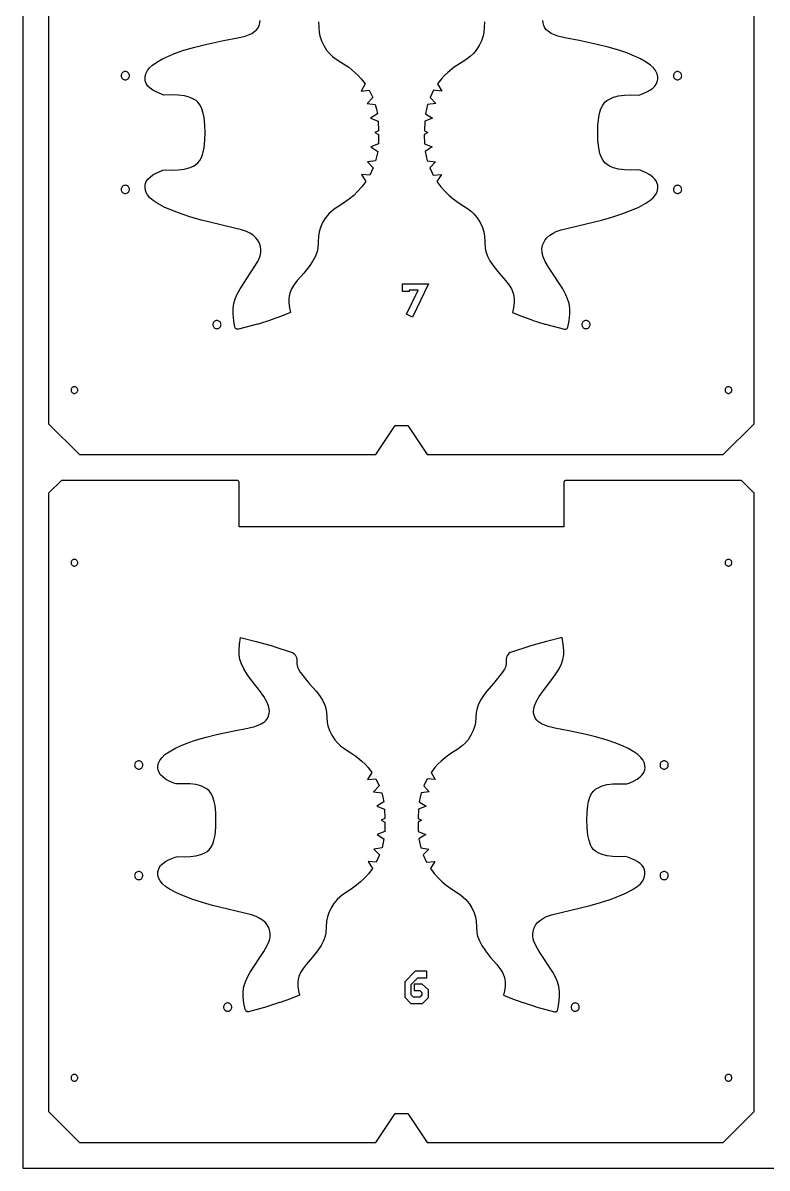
# Model space of a CAD drawing. Header units: millimetres. Extents: x 0 to 600, y 50 to 2725.
# Drawn here: x 0 to 289, y 950 to 1394.7 of the extents above; entities that cross this region are included whole.
import ezdxf

# ---------------------------------------------------------------- set-up
doc = ezdxf.new("R2010")
doc.units = ezdxf.units.MM
doc.layers.add('0.0mm', color=7, linetype='Continuous')

msp = doc.modelspace()

# ---------------------------------------------------------------- linework, layer by layer
at = {"layer": '0.0mm'}
for points in [[(0, 950), (600, 950), (600, 1800), (0, 1800), (0, 950)], [(10, 1241.81), (10, 1239.03), (22, 1227.03), (137, 1227.03), (144.5, 1238.28), (149.5, 1238.28), (157, 1227.03), (272, 1227.03), (284, 1239.03), (284, 1365.08), (284, 1479.05)], [(10, 1479.05), (10, 1255.39), (10, 1246.68), (10, 1241.81)], [(134.99, 1357.62), (137.96, 1356.49), (138.07, 1352.77), (136.71, 1352.08), (138.11, 1351.39), (138.04, 1347.66), (135.06, 1346.5), (137.77, 1344.79), (136.99, 1341.11), (133.83, 1340.69), (136.03, 1338.39), (134.68, 1335.54), (131.5, 1335.77), (133.2, 1333.07), (131.67, 1331.01), (129.99, 1329.14), (128.47, 1327.69), (126.87, 1326.36), (124.52, 1324.66), (120.92, 1322.32), (119.84, 1321.49), (118.84, 1320.54), (117.55, 1318.98), (116.41, 1317.14), (115.55, 1315.23), (115.04, 1313.57), (114.74, 1311.87), (114.53, 1307.22), (114.24, 1305.9), (113.6, 1304.12), (112.61, 1302.22), (111.16, 1300.06), (109.05, 1297.5), (106.57, 1294.7), (105.2, 1292.89), (104.31, 1291.37), (103.64, 1289.72), (103.36, 1288.62), (103.21, 1287.5), (103.22, 1285.98), (103.48, 1284.03), (103.86, 1282.21), (100.39, 1280.83), (96.35, 1279.36), (96.17, 1279.3), (91.31, 1277.74), (91.08, 1277.67), (83.67, 1275.68), (83.11, 1275.69), (82.61, 1276), (82.35, 1276.5), (81.87, 1279.04), (81.6, 1281.57), (81.62, 1283.8), (81.91, 1285.71), (82.45, 1287.53), (83.12, 1289.1), (84.37, 1291.37), (89.87, 1299.78), (91.19, 1302.07), (91.98, 1303.84), (92.25, 1304.73), (92.41, 1305.64), (92.42, 1306.9), (92.16, 1308.31), (91.74, 1309.43), (91.14, 1310.46), (90.5, 1311.25), (89.36, 1312.25), (88.08, 1313.06), (86.86, 1313.63), (84.94, 1314.29), (69.37, 1318.12), (65.26, 1319.26), (61.43, 1320.49), (57.66, 1321.92), (54.85, 1323.16), (52.12, 1324.64), (50.54, 1325.68), (49.28, 1326.78), (48.36, 1327.92), (47.75, 1329.13), (47.45, 1330.45), (47.47, 1331.62), (47.63, 1332.35), (47.91, 1333.05), (48.55, 1334), (49.37, 1334.81), (50.52, 1335.63), (51.76, 1336.31), (54.34, 1337.43), (55.44, 1337.57), (57.91, 1337.49), (60.36, 1337.58), (62.65, 1337.87), (64.63, 1338.38), (66.22, 1339.05), (67.16, 1339.62), (67.98, 1340.32), (68.71, 1341.22), (69.32, 1342.34), (69.9, 1343.98), (70.36, 1346.2), (70.67, 1349.16), (70.75, 1352.07), (70.67, 1354.99), (70.36, 1357.96), (70.05, 1359.59), (69.51, 1361.36), (68.84, 1362.73), (67.98, 1363.85), (67.26, 1364.47), (66, 1365.22), (64.63, 1365.78), (62.71, 1366.28), (60.36, 1366.59), (57.91, 1366.67), (54.78, 1366.63), (53.82, 1366.93), (51.76, 1367.86), (50.52, 1368.53), (49.37, 1369.35), (48.55, 1370.16), (47.91, 1371.12), (47.53, 1372.21), (47.43, 1372.96), (47.45, 1373.71), (47.7, 1374.88), (48.36, 1376.24), (49.1, 1377.19), (50.27, 1378.26), (51.95, 1379.42), (54.19, 1380.68), (56.5, 1381.78), (59.48, 1382.98), (62.53, 1384.02), (66.73, 1385.23), (70.97, 1386.29), (77.95, 1387.8), (83.5, 1388.89), (86.25, 1389.54), (87.58, 1390), (88.86, 1390.59), (90.08, 1391.39), (90.76, 1392.01), (91.32, 1392.73), (91.74, 1393.6), (92.02, 1394.66), (92.09, 1395.58)], [(114.77, 1395.02), (115.02, 1390.99), (115.28, 1389.66), (115.91, 1387.71), (116.8, 1385.86), (117.92, 1384.13), (119.01, 1382.82), (120.25, 1381.66), (122.44, 1380.1), (124.51, 1378.82), (126.51, 1377.42), (128.94, 1375.46), (130.22, 1374.25), (131.41, 1372.96), (132.97, 1370.94), (131.31, 1368.22), (134.49, 1368.49), (135.87, 1365.7), (133.7, 1363.37), (136.86, 1362.99), (137.33, 1361.18), (137.67, 1359.34), (134.99, 1357.62)], [(159.01, 1357.62), (156.04, 1356.49), (155.93, 1352.77), (157.29, 1352.08), (155.89, 1351.39), (155.96, 1347.66), (158.94, 1346.5), (156.23, 1344.79), (157.01, 1341.11), (160.17, 1340.69), (157.97, 1338.39), (159.32, 1335.54), (162.5, 1335.77), (160.8, 1333.07), (162.33, 1331.01), (164.01, 1329.14), (165.53, 1327.69), (167.13, 1326.36), (169.48, 1324.66), (173.08, 1322.32), (174.16, 1321.49), (175.16, 1320.54), (176.45, 1318.98), (177.59, 1317.14), (178.45, 1315.23), (178.96, 1313.57), (179.26, 1311.87), (179.47, 1307.22), (179.76, 1305.9), (180.4, 1304.12), (181.39, 1302.22), (182.84, 1300.06), (184.95, 1297.5), (187.43, 1294.7), (188.8, 1292.89), (189.69, 1291.37), (190.36, 1289.72), (190.64, 1288.62), (190.79, 1287.5), (190.78, 1285.98), (190.52, 1284.03), (190.14, 1282.21), (193.61, 1280.83), (197.65, 1279.36), (197.83, 1279.3), (202.69, 1277.74), (202.92, 1277.67), (210.33, 1275.68), (210.89, 1275.69), (211.39, 1276), (211.65, 1276.5), (212.13, 1279.04), (212.4, 1281.57), (212.38, 1283.8), (212.09, 1285.71), (211.55, 1287.53), (210.88, 1289.1), (209.63, 1291.37), (204.13, 1299.78), (202.81, 1302.07), (202.02, 1303.84), (201.75, 1304.73), (201.59, 1305.64), (201.58, 1306.9), (201.84, 1308.31), (202.26, 1309.43), (202.86, 1310.46), (203.5, 1311.25), (204.64, 1312.25), (205.92, 1313.06), (207.14, 1313.63), (209.06, 1314.29), (224.63, 1318.12), (228.74, 1319.26), (232.57, 1320.49), (236.34, 1321.92), (239.15, 1323.16), (241.88, 1324.64), (243.46, 1325.68), (244.72, 1326.78), (245.64, 1327.92), (246.25, 1329.13), (246.55, 1330.45), (246.53, 1331.62), (246.37, 1332.35), (246.09, 1333.05), (245.45, 1334), (244.63, 1334.81), (243.48, 1335.63), (242.24, 1336.31), (239.66, 1337.43), (238.56, 1337.57), (236.09, 1337.49), (233.64, 1337.58), (231.35, 1337.87), (229.37, 1338.38), (227.78, 1339.05), (226.84, 1339.62), (226.02, 1340.32), (225.29, 1341.22), (224.68, 1342.34), (224.1, 1343.98), (223.64, 1346.2), (223.33, 1349.16), (223.25, 1352.07), (223.33, 1354.99), (223.64, 1357.96), (223.95, 1359.59), (224.49, 1361.36), (225.16, 1362.73), (226.02, 1363.85), (226.74, 1364.47), (228, 1365.22), (229.37, 1365.78), (231.29, 1366.28), (233.64, 1366.59), (236.09, 1366.67), (239.22, 1366.63), (240.18, 1366.93), (242.24, 1367.86), (243.48, 1368.53), (244.63, 1369.35), (245.45, 1370.16), (246.09, 1371.12), (246.47, 1372.21), (246.57, 1372.96), (246.55, 1373.71), (246.3, 1374.88), (245.64, 1376.24), (244.9, 1377.19), (243.73, 1378.26), (242.05, 1379.42), (239.81, 1380.68), (237.5, 1381.78), (234.52, 1382.98), (231.47, 1384.02), (227.27, 1385.23), (223.03, 1386.29), (216.05, 1387.8), (210.5, 1388.89), (207.75, 1389.54), (206.42, 1390), (205.14, 1390.59), (203.92, 1391.39), (203.24, 1392.01), (202.68, 1392.73), (202.26, 1393.6), (201.98, 1394.66), (201.91, 1395.58)], [(179.23, 1395.02), (178.98, 1390.99), (178.72, 1389.66), (178.09, 1387.71), (177.2, 1385.86), (176.08, 1384.13), (174.99, 1382.82), (173.75, 1381.66), (171.56, 1380.1), (169.49, 1378.82), (167.49, 1377.42), (165.06, 1375.46), (163.78, 1374.25), (162.59, 1372.96), (161.03, 1370.94), (162.69, 1368.22), (159.51, 1368.49), (158.13, 1365.7), (160.3, 1363.37), (157.14, 1362.99), (156.67, 1361.18), (156.33, 1359.34), (159.01, 1357.62)], [(41.37, 1374.15), (41.35, 1374.43), (41.27, 1374.7), (41.16, 1374.95), (41, 1375.18), (40.8, 1375.38), (40.57, 1375.54), (40.32, 1375.66), (40.05, 1375.73), (39.77, 1375.75), (39.49, 1375.73), (39.22, 1375.66), (38.97, 1375.54), (38.74, 1375.38), (38.55, 1375.18), (38.39, 1374.95), (38.27, 1374.7), (38.2, 1374.43), (38.17, 1374.15), (38.2, 1373.88), (38.27, 1373.61), (38.39, 1373.35), (38.55, 1373.13), (38.74, 1372.93), (38.97, 1372.77), (39.22, 1372.65), (39.49, 1372.58), (39.77, 1372.55), (40.05, 1372.58), (40.32, 1372.65), (40.57, 1372.77), (40.8, 1372.93), (41, 1373.13), (41.16, 1373.35), (41.27, 1373.61), (41.35, 1373.88), (41.37, 1374.15)], [(255.83, 1374.15), (255.8, 1374.43), (255.73, 1374.7), (255.61, 1374.95), (255.45, 1375.18), (255.26, 1375.38), (255.03, 1375.54), (254.78, 1375.66), (254.51, 1375.73), (254.23, 1375.75), (253.95, 1375.73), (253.68, 1375.66), (253.43, 1375.54), (253.2, 1375.38), (253, 1375.18), (252.84, 1374.95), (252.73, 1374.7), (252.65, 1374.43), (252.63, 1374.15), (252.65, 1373.88), (252.73, 1373.61), (252.84, 1373.35), (253, 1373.13), (253.2, 1372.93), (253.43, 1372.77), (253.68, 1372.65), (253.95, 1372.58), (254.23, 1372.55), (254.51, 1372.58), (254.78, 1372.65), (255.03, 1372.77), (255.26, 1372.93), (255.45, 1373.13), (255.61, 1373.35), (255.73, 1373.61), (255.8, 1373.88), (255.83, 1374.15)], [(41.37, 1330.01), (41.35, 1330.29), (41.27, 1330.55), (41.16, 1330.81), (41, 1331.04), (40.8, 1331.23), (40.57, 1331.39), (40.32, 1331.51), (40.05, 1331.58), (39.77, 1331.61), (39.49, 1331.58), (39.22, 1331.51), (38.97, 1331.39), (38.74, 1331.23), (38.55, 1331.04), (38.39, 1330.81), (38.27, 1330.55), (38.2, 1330.29), (38.17, 1330.01), (38.2, 1329.73), (38.27, 1329.46), (38.39, 1329.21), (38.55, 1328.98), (38.74, 1328.78), (38.97, 1328.62), (39.22, 1328.5), (39.49, 1328.43), (39.77, 1328.41), (40.05, 1328.43), (40.32, 1328.5), (40.57, 1328.62), (40.8, 1328.78), (41, 1328.98), (41.16, 1329.21), (41.27, 1329.46), (41.35, 1329.73), (41.37, 1330.01)], [(255.83, 1330.01), (255.8, 1330.29), (255.73, 1330.55), (255.61, 1330.81), (255.45, 1331.04), (255.26, 1331.23), (255.03, 1331.39), (254.78, 1331.51), (254.51, 1331.58), (254.23, 1331.61), (253.95, 1331.58), (253.68, 1331.51), (253.43, 1331.39), (253.2, 1331.23), (253, 1331.04), (252.84, 1330.81), (252.73, 1330.55), (252.65, 1330.29), (252.63, 1330.01), (252.65, 1329.73), (252.73, 1329.46), (252.84, 1329.21), (253, 1328.98), (253.2, 1328.78), (253.43, 1328.62), (253.68, 1328.5), (253.95, 1328.43), (254.23, 1328.41), (254.51, 1328.43), (254.78, 1328.5), (255.03, 1328.62), (255.26, 1328.78), (255.45, 1328.98), (255.61, 1329.21), (255.73, 1329.46), (255.8, 1329.73), (255.83, 1330.01)], [(157.5, 1293.37), (151.24, 1280.46), (148.97, 1281.56), (153.47, 1290.85), (149.95, 1290.85), (149.95, 1290.37), (147.42, 1290.37), (147.42, 1293.37), (157.5, 1293.37)], [(76.95, 1277.52), (76.92, 1277.8), (76.85, 1278.07), (76.73, 1278.32), (76.57, 1278.55), (76.38, 1278.75), (76.15, 1278.91), (75.89, 1279.03), (75.63, 1279.1), (75.35, 1279.12), (75.07, 1279.1), (74.8, 1279.03), (74.55, 1278.91), (74.32, 1278.75), (74.12, 1278.55), (73.96, 1278.32), (73.84, 1278.07), (73.77, 1277.8), (73.75, 1277.52), (73.77, 1277.25), (73.84, 1276.98), (73.96, 1276.72), (74.12, 1276.5), (74.32, 1276.3), (74.55, 1276.14), (74.8, 1276.02), (75.07, 1275.95), (75.35, 1275.92), (75.63, 1275.95), (75.89, 1276.02), (76.15, 1276.14), (76.38, 1276.3), (76.57, 1276.5), (76.73, 1276.72), (76.85, 1276.98), (76.92, 1277.25), (76.95, 1277.52)], [(220.25, 1277.52), (220.23, 1277.8), (220.16, 1278.07), (220.04, 1278.32), (219.88, 1278.55), (219.68, 1278.75), (219.45, 1278.91), (219.2, 1279.03), (218.93, 1279.1), (218.65, 1279.12), (218.37, 1279.1), (218.11, 1279.03), (217.85, 1278.91), (217.62, 1278.75), (217.43, 1278.55), (217.27, 1278.32), (217.15, 1278.07), (217.08, 1277.8), (217.05, 1277.52), (217.08, 1277.25), (217.15, 1276.98), (217.27, 1276.72), (217.43, 1276.5), (217.62, 1276.3), (217.85, 1276.14), (218.11, 1276.02), (218.37, 1275.95), (218.65, 1275.92), (218.93, 1275.95), (219.2, 1276.02), (219.45, 1276.14), (219.68, 1276.3), (219.88, 1276.5), (220.04, 1276.72), (220.16, 1276.98), (220.23, 1277.25), (220.25, 1277.52)], [(21.3, 1252.08), (21.28, 1252.31), (21.22, 1252.53), (21.13, 1252.73), (21, 1252.92), (20.84, 1253.08), (20.65, 1253.21), (20.44, 1253.3), (20.23, 1253.36), (20, 1253.38), (19.77, 1253.36), (19.56, 1253.3), (19.35, 1253.21), (19.16, 1253.08), (19, 1252.92), (18.87, 1252.73), (18.78, 1252.53), (18.72, 1252.31), (18.7, 1252.08), (18.72, 1251.86), (18.78, 1251.64), (18.87, 1251.43), (19, 1251.25), (19.16, 1251.09), (19.35, 1250.96), (19.56, 1250.86), (19.77, 1250.8), (20, 1250.78), (20.23, 1250.8), (20.44, 1250.86), (20.65, 1250.96), (20.84, 1251.09), (21, 1251.25), (21.13, 1251.43), (21.22, 1251.64), (21.28, 1251.86), (21.3, 1252.08)], [(275.3, 1252.08), (275.28, 1252.31), (275.22, 1252.53), (275.13, 1252.73), (275, 1252.92), (274.84, 1253.08), (274.65, 1253.21), (274.44, 1253.3), (274.23, 1253.36), (274, 1253.38), (273.77, 1253.36), (273.56, 1253.3), (273.35, 1253.21), (273.16, 1253.08), (273, 1252.92), (272.87, 1252.73), (272.78, 1252.53), (272.72, 1252.31), (272.7, 1252.08), (272.72, 1251.86), (272.78, 1251.64), (272.87, 1251.43), (273, 1251.25), (273.16, 1251.09), (273.35, 1250.96), (273.56, 1250.86), (273.77, 1250.8), (274, 1250.78), (274.23, 1250.8), (274.44, 1250.86), (274.65, 1250.96), (274.84, 1251.09), (275, 1251.25), (275.13, 1251.43), (275.22, 1251.64), (275.28, 1251.86), (275.3, 1252.08)], [(10, 974.78), (10, 972), (22, 960), (137, 960), (144.5, 971.26), (149.5, 971.26), (157, 960), (272, 960), (284, 972), (284, 1098.06), (284, 1212.03), (279, 1217.03), (211, 1217.03), (210.97, 1217.03), (210.95, 1217.03), (210.92, 1217.02), (210.9, 1217.02), (210.87, 1217.02), (210.85, 1217.02), (210.83, 1217.01), (210.8, 1217.01), (210.78, 1217), (210.75, 1217), (210.73, 1216.99), (210.71, 1216.98), (210.68, 1216.98), (210.66, 1216.97), (210.64, 1216.96), (210.61, 1216.95), (210.59, 1216.94), (210.57, 1216.93), (210.55, 1216.92), (210.53, 1216.91), (210.51, 1216.9), (210.48, 1216.88), (210.46, 1216.87), (210.44, 1216.86), (210.42, 1216.84), (210.4, 1216.83), (210.38, 1216.82), (210.36, 1216.8), (210.34, 1216.78), (210.33, 1216.77), (210.31, 1216.75), (210.29, 1216.73), (210.27, 1216.72), (210.26, 1216.7), (210.24, 1216.68), (210.22, 1216.66), (210.21, 1216.64), (210.19, 1216.62), (210.18, 1216.6), (210.17, 1216.58), (210.15, 1216.56), (210.14, 1216.54), (210.13, 1216.52), (210.12, 1216.5), (210.1, 1216.48), (210.09, 1216.45), (210.08, 1216.43), (210.07, 1216.41), (210.06, 1216.39), (210.06, 1216.36), (210.05, 1216.34), (210.04, 1216.32), (210.03, 1216.29), (210.03, 1216.27), (210.02, 1216.25), (210.02, 1216.22), (210.01, 1216.2), (210.01, 1216.17), (210.01, 1216.15), (210, 1216.13), (210, 1216.1), (210, 1216.08), (210, 1216.05), (210, 1216.03), (210, 1199.03), (84, 1199.03), (84, 1216.03), (84, 1216.05), (84, 1216.08), (84, 1216.1), (84, 1216.13), (83.99, 1216.15), (83.99, 1216.17), (83.99, 1216.2), (83.98, 1216.22), (83.98, 1216.25), (83.97, 1216.27), (83.97, 1216.29), (83.96, 1216.32), (83.95, 1216.34), (83.94, 1216.36), (83.93, 1216.39), (83.93, 1216.41), (83.92, 1216.43), (83.91, 1216.45), (83.9, 1216.48), (83.88, 1216.5), (83.87, 1216.52), (83.86, 1216.54), (83.85, 1216.56), (83.83, 1216.58), (83.82, 1216.6), (83.81, 1216.62), (83.79, 1216.64), (83.78, 1216.66), (83.76, 1216.68), (83.74, 1216.7), (83.73, 1216.72), (83.71, 1216.73), (83.69, 1216.75), (83.67, 1216.77), (83.65, 1216.79), (83.64, 1216.8), (83.62, 1216.82), (83.6, 1216.83), (83.58, 1216.85), (83.56, 1216.86), (83.54, 1216.87), (83.52, 1216.89), (83.49, 1216.9), (83.47, 1216.91), (83.45, 1216.92), (83.43, 1216.93), (83.41, 1216.94), (83.38, 1216.95), (83.36, 1216.96), (83.34, 1216.97), (83.32, 1216.98), (83.29, 1216.98), (83.27, 1216.99), (83.25, 1217), (83.22, 1217), (83.2, 1217.01), (83.17, 1217.01), (83.15, 1217.02), (83.13, 1217.02), (83.1, 1217.02), (83.08, 1217.02), (83.05, 1217.03), (83.03, 1217.03), (15, 1217.03), (10, 1212.03), (10, 988.36), (10, 979.65), (10, 974.78)], [(21.3, 1185.05), (21.28, 1185.28), (21.22, 1185.5), (21.13, 1185.7), (21, 1185.89), (20.84, 1186.05), (20.65, 1186.18), (20.44, 1186.28), (20.23, 1186.33), (20, 1186.35), (19.77, 1186.33), (19.56, 1186.28), (19.35, 1186.18), (19.16, 1186.05), (19, 1185.89), (18.87, 1185.7), (18.78, 1185.5), (18.72, 1185.28), (18.7, 1185.05), (18.72, 1184.83), (18.78, 1184.61), (18.87, 1184.4), (19, 1184.22), (19.16, 1184.06), (19.35, 1183.93), (19.56, 1183.83), (19.77, 1183.77), (20, 1183.75), (20.23, 1183.77), (20.44, 1183.83), (20.65, 1183.93), (20.84, 1184.06), (21, 1184.22), (21.13, 1184.4), (21.22, 1184.61), (21.28, 1184.83), (21.3, 1185.05)], [(275.3, 1185.05), (275.28, 1185.28), (275.22, 1185.5), (275.13, 1185.7), (275, 1185.89), (274.84, 1186.05), (274.65, 1186.18), (274.44, 1186.28), (274.23, 1186.33), (274, 1186.35), (273.77, 1186.33), (273.56, 1186.28), (273.35, 1186.18), (273.16, 1186.05), (273, 1185.89), (272.87, 1185.7), (272.78, 1185.5), (272.72, 1185.28), (272.7, 1185.05), (272.72, 1184.83), (272.78, 1184.61), (272.87, 1184.4), (273, 1184.22), (273.16, 1184.06), (273.35, 1183.93), (273.56, 1183.83), (273.77, 1183.77), (274, 1183.75), (274.23, 1183.77), (274.44, 1183.83), (274.65, 1183.93), (274.84, 1184.06), (275, 1184.22), (275.13, 1184.4), (275.22, 1184.61), (275.28, 1184.83), (275.3, 1185.05)], [(99.7, 1014.24), (94.99, 1012.72), (94.76, 1012.65), (87.62, 1010.72), (87.06, 1010.73), (86.56, 1011.04), (86.3, 1011.54), (85.83, 1013.99), (85.57, 1016.45), (85.59, 1018.61), (85.86, 1020.48), (86.44, 1022.37), (87.08, 1023.86), (88.27, 1026.03), (93.56, 1034.16), (94.84, 1036.4), (95.61, 1038.15), (95.87, 1038.99), (96.02, 1039.86), (96.03, 1041.09), (95.78, 1042.46), (95.36, 1043.56), (94.78, 1044.56), (94.16, 1045.32), (93.06, 1046.3), (91.81, 1047.09), (90.63, 1047.64), (88.77, 1048.28), (73.68, 1052.01), (69.7, 1053.12), (65.98, 1054.32), (62.33, 1055.7), (59.61, 1056.92), (56.96, 1058.35), (55.43, 1059.37), (54.2, 1060.43), (53.31, 1061.54), (52.72, 1062.74), (52.42, 1064.01), (52.44, 1065.14), (52.6, 1065.86), (52.87, 1066.53), (53.49, 1067.46), (54.28, 1068.25), (55.4, 1069.05), (56.6, 1069.71), (59.08, 1070.79), (60.19, 1070.93), (62.57, 1070.86), (64.93, 1070.94), (67.15, 1071.23), (69.06, 1071.72), (70.61, 1072.38), (71.51, 1072.94), (72.3, 1073.61), (73.01, 1074.49), (73.6, 1075.58), (74.16, 1077.17), (74.6, 1079.33), (74.91, 1082.22), (74.98, 1085.06), (74.91, 1087.9), (74.6, 1090.77), (74.31, 1092.36), (73.79, 1094.08), (73.14, 1095.42), (72.3, 1096.5), (71.61, 1097.1), (70.4, 1097.84), (69.07, 1098.38), (67.15, 1098.88), (64.93, 1099.16), (62.57, 1099.25), (59.52, 1099.21), (58.59, 1099.5), (56.6, 1100.4), (55.4, 1101.06), (54.28, 1101.86), (53.49, 1102.64), (52.87, 1103.58), (52.5, 1104.64), (52.41, 1105.37), (52.42, 1106.1), (52.67, 1107.24), (53.31, 1108.57), (54.03, 1109.49), (55.16, 1110.53), (56.8, 1111.66), (58.97, 1112.89), (61.2, 1113.95), (64.09, 1115.12), (67.05, 1116.13), (71.12, 1117.31), (75.23, 1118.34), (82, 1119.81), (87.38, 1120.87), (90.07, 1121.51), (91.34, 1121.95), (92.57, 1122.53), (93.76, 1123.3), (94.42, 1123.91), (94.95, 1124.61), (95.36, 1125.45), (95.66, 1126.66), (95.71, 1127.47), (95.65, 1128.27), (95.35, 1129.55), (94.69, 1131.1), (93.55, 1133.06), (91.85, 1135.43), (88.17, 1140.2), (87, 1141.86), (85.75, 1143.89), (84.85, 1145.79), (84.29, 1147.54), (84, 1149.33), (83.95, 1150.96), (84.13, 1153.43), (84.55, 1155.99), (90.65, 1154.45), (97.3, 1152.6), (97.49, 1152.54), (104.2, 1150.39), (104.75, 1150.15), (105.26, 1149.79), (105.69, 1149.33), (106.02, 1148.8), (106.23, 1148.22), (106.33, 1147.63), (106.37, 1145.77), (106.62, 1144.55), (106.97, 1143.71), (107.71, 1142.51), (111.22, 1138.16), (113.83, 1135.19), (115.18, 1133.5), (116.36, 1131.67), (117.24, 1129.79), (117.63, 1128.55), (117.94, 1126.85), (118.21, 1123.06), (118.48, 1121.76), (119.11, 1119.86), (119.99, 1118.04), (121.09, 1116.35), (122.16, 1115.07), (123.37, 1113.93), (125.51, 1112.39), (127.4, 1111.2), (129.23, 1109.91), (131.6, 1107.98), (132.85, 1106.79), (134.02, 1105.52), (135.5, 1103.6), (133.84, 1100.87), (137.02, 1101.15), (138.35, 1098.46), (136.17, 1096.13), (139.33, 1095.75), (139.78, 1094.01), (140.12, 1092.24), (137.44, 1090.51), (140.4, 1089.39), (140.51, 1085.74), (139.15, 1085.06), (140.55, 1084.37), (140.49, 1080.71), (137.51, 1079.55), (140.21, 1077.84), (139.46, 1074.3), (136.3, 1073.88), (138.5, 1071.58), (137.21, 1068.84), (134.02, 1069.06), (135.72, 1066.36), (134.28, 1064.41), (132.64, 1062.57), (131.15, 1061.15), (129.59, 1059.84), (127.43, 1058.27), (124.08, 1056.05), (123.02, 1055.23), (122.04, 1054.31), (120.74, 1052.74), (119.65, 1051), (118.8, 1049.15), (118.28, 1047.53), (117.96, 1045.87), (117.69, 1041.33), (117.41, 1040.04), (116.73, 1038.2), (115.83, 1036.45), (114.41, 1034.34), (112.35, 1031.82), (109.96, 1029.1), (108.79, 1027.56), (107.8, 1025.9), (107.17, 1024.33), (106.9, 1023.28), (106.76, 1022.21), (106.78, 1020.55), (107.02, 1018.89), (107.38, 1017.16), (103.91, 1015.77), (99.89, 1014.3), (99.7, 1014.24)], [(194.3, 1014.24), (199.01, 1012.72), (199.24, 1012.65), (206.38, 1010.72), (206.94, 1010.73), (207.44, 1011.04), (207.7, 1011.54), (208.17, 1013.99), (208.43, 1016.45), (208.41, 1018.61), (208.14, 1020.48), (207.56, 1022.37), (206.92, 1023.86), (205.73, 1026.03), (200.44, 1034.16), (199.16, 1036.4), (198.39, 1038.15), (198.13, 1038.99), (197.98, 1039.86), (197.97, 1041.09), (198.22, 1042.46), (198.64, 1043.56), (199.22, 1044.56), (199.84, 1045.32), (200.94, 1046.3), (202.19, 1047.09), (203.37, 1047.64), (205.23, 1048.28), (220.32, 1052.01), (224.3, 1053.12), (228.02, 1054.32), (231.67, 1055.7), (234.39, 1056.92), (237.04, 1058.35), (238.57, 1059.37), (239.8, 1060.43), (240.69, 1061.54), (241.28, 1062.74), (241.58, 1064.01), (241.56, 1065.14), (241.4, 1065.86), (241.13, 1066.53), (240.51, 1067.46), (239.72, 1068.25), (238.6, 1069.05), (237.4, 1069.71), (234.92, 1070.79), (233.81, 1070.93), (231.43, 1070.86), (229.07, 1070.94), (226.85, 1071.23), (224.94, 1071.72), (223.39, 1072.38), (222.49, 1072.94), (221.7, 1073.61), (220.99, 1074.49), (220.4, 1075.58), (219.84, 1077.17), (219.4, 1079.33), (219.09, 1082.22), (219.02, 1085.06), (219.09, 1087.9), (219.4, 1090.77), (219.69, 1092.36), (220.21, 1094.08), (220.86, 1095.42), (221.7, 1096.5), (222.39, 1097.1), (223.6, 1097.84), (224.93, 1098.38), (226.85, 1098.88), (229.07, 1099.16), (231.43, 1099.25), (234.48, 1099.21), (235.41, 1099.5), (237.4, 1100.4), (238.6, 1101.06), (239.72, 1101.86), (240.51, 1102.64), (241.13, 1103.58), (241.5, 1104.64), (241.59, 1105.37), (241.58, 1106.1), (241.33, 1107.24), (240.69, 1108.57), (239.97, 1109.49), (238.84, 1110.53), (237.2, 1111.66), (235.03, 1112.89), (232.8, 1113.95), (229.91, 1115.12), (226.95, 1116.13), (222.88, 1117.31), (218.77, 1118.34), (212, 1119.81), (206.62, 1120.87), (203.93, 1121.51), (202.66, 1121.95), (201.43, 1122.53), (200.24, 1123.3), (199.58, 1123.91), (199.05, 1124.61), (198.64, 1125.45), (198.34, 1126.66), (198.29, 1127.47), (198.35, 1128.27), (198.65, 1129.55), (199.31, 1131.1), (200.45, 1133.06), (202.15, 1135.43), (205.83, 1140.2), (207, 1141.86), (208.25, 1143.89), (209.15, 1145.79), (209.71, 1147.54), (210, 1149.33), (210.05, 1150.96), (209.87, 1153.43), (209.45, 1155.99), (203.35, 1154.45), (196.7, 1152.6), (196.51, 1152.54), (189.8, 1150.39), (189.25, 1150.15), (188.74, 1149.79), (188.31, 1149.33), (187.98, 1148.8), (187.77, 1148.22), (187.67, 1147.63), (187.63, 1145.77), (187.38, 1144.55), (187.03, 1143.71), (186.29, 1142.51), (182.78, 1138.16), (180.17, 1135.19), (178.82, 1133.5), (177.64, 1131.67), (176.76, 1129.79), (176.37, 1128.55), (176.06, 1126.85), (175.79, 1123.06), (175.52, 1121.76), (174.89, 1119.86), (174.01, 1118.04), (172.91, 1116.35), (171.84, 1115.07), (170.63, 1113.93), (168.49, 1112.39), (166.6, 1111.2), (164.77, 1109.91), (162.4, 1107.98), (161.15, 1106.79), (159.98, 1105.52), (158.5, 1103.6), (160.16, 1100.87), (156.98, 1101.15), (155.65, 1098.46), (157.83, 1096.13), (154.67, 1095.75), (154.22, 1094.01), (153.88, 1092.24), (156.56, 1090.51), (153.6, 1089.39), (153.49, 1085.74), (154.85, 1085.06), (153.45, 1084.37), (153.51, 1080.71), (156.49, 1079.55), (153.79, 1077.84), (154.54, 1074.3), (157.7, 1073.88), (155.5, 1071.58), (156.79, 1068.84), (159.98, 1069.06), (158.28, 1066.36), (159.72, 1064.41), (161.36, 1062.57), (162.85, 1061.15), (164.41, 1059.84), (166.57, 1058.27), (169.92, 1056.05), (170.98, 1055.23), (171.96, 1054.31), (173.26, 1052.74), (174.35, 1051), (175.2, 1049.15), (175.72, 1047.53), (176.04, 1045.87), (176.31, 1041.33), (176.59, 1040.04), (177.27, 1038.2), (178.17, 1036.45), (179.59, 1034.34), (181.65, 1031.82), (184.04, 1029.1), (185.21, 1027.56), (186.2, 1025.9), (186.83, 1024.33), (187.1, 1023.28), (187.24, 1022.21), (187.22, 1020.55), (186.98, 1018.89), (186.62, 1017.16), (190.09, 1015.77), (194.11, 1014.3), (194.3, 1014.24)], [(46.59, 1106.53), (46.56, 1106.81), (46.49, 1107.08), (46.37, 1107.33), (46.21, 1107.56), (46.02, 1107.76), (45.79, 1107.92), (45.54, 1108.04), (45.27, 1108.11), (44.99, 1108.13), (44.71, 1108.11), (44.44, 1108.04), (44.19, 1107.92), (43.96, 1107.76), (43.76, 1107.56), (43.6, 1107.33), (43.48, 1107.08), (43.41, 1106.81), (43.39, 1106.53), (43.41, 1106.25), (43.48, 1105.98), (43.6, 1105.73), (43.76, 1105.5), (43.96, 1105.31), (44.19, 1105.15), (44.44, 1105.03), (44.71, 1104.96), (44.99, 1104.93), (45.27, 1104.96), (45.54, 1105.03), (45.79, 1105.15), (46.02, 1105.31), (46.21, 1105.5), (46.37, 1105.73), (46.49, 1105.98), (46.56, 1106.25), (46.59, 1106.53)], [(250.61, 1106.53), (250.59, 1106.81), (250.52, 1107.08), (250.4, 1107.33), (250.24, 1107.56), (250.04, 1107.76), (249.81, 1107.92), (249.56, 1108.04), (249.29, 1108.11), (249.01, 1108.13), (248.73, 1108.11), (248.46, 1108.04), (248.21, 1107.92), (247.98, 1107.76), (247.79, 1107.56), (247.63, 1107.33), (247.51, 1107.08), (247.44, 1106.81), (247.41, 1106.53), (247.44, 1106.25), (247.51, 1105.98), (247.63, 1105.73), (247.79, 1105.5), (247.98, 1105.31), (248.21, 1105.15), (248.46, 1105.03), (248.73, 1104.96), (249.01, 1104.93), (249.29, 1104.96), (249.56, 1105.03), (249.81, 1105.15), (250.04, 1105.31), (250.24, 1105.5), (250.4, 1105.73), (250.52, 1105.98), (250.59, 1106.25), (250.61, 1106.53)], [(46.59, 1063.58), (46.56, 1063.85), (46.49, 1064.12), (46.37, 1064.38), (46.21, 1064.61), (46.02, 1064.8), (45.79, 1064.96), (45.54, 1065.08), (45.27, 1065.15), (44.99, 1065.18), (44.71, 1065.15), (44.44, 1065.08), (44.19, 1064.96), (43.96, 1064.8), (43.76, 1064.61), (43.6, 1064.38), (43.48, 1064.12), (43.41, 1063.85), (43.39, 1063.58), (43.41, 1063.3), (43.48, 1063.03), (43.6, 1062.78), (43.76, 1062.55), (43.96, 1062.35), (44.19, 1062.19), (44.44, 1062.07), (44.71, 1062), (44.99, 1061.98), (45.27, 1062), (45.54, 1062.07), (45.79, 1062.19), (46.02, 1062.35), (46.21, 1062.55), (46.37, 1062.78), (46.49, 1063.03), (46.56, 1063.3), (46.59, 1063.58)], [(250.61, 1063.58), (250.59, 1063.85), (250.52, 1064.12), (250.4, 1064.38), (250.24, 1064.61), (250.04, 1064.8), (249.81, 1064.96), (249.56, 1065.08), (249.29, 1065.15), (249.01, 1065.18), (248.73, 1065.15), (248.46, 1065.08), (248.21, 1064.96), (247.98, 1064.8), (247.79, 1064.61), (247.63, 1064.38), (247.51, 1064.12), (247.44, 1063.85), (247.41, 1063.58), (247.44, 1063.3), (247.51, 1063.03), (247.63, 1062.78), (247.79, 1062.55), (247.98, 1062.35), (248.21, 1062.19), (248.46, 1062.07), (248.73, 1062), (249.01, 1061.98), (249.29, 1062), (249.56, 1062.07), (249.81, 1062.19), (250.04, 1062.35), (250.24, 1062.55), (250.4, 1062.78), (250.52, 1063.03), (250.59, 1063.3), (250.61, 1063.58)], [(151.93, 1018.93), (154.08, 1018.92), (154.97, 1018.12), (154.97, 1017.29), (154.12, 1016.42), (151.68, 1016.42), (150.81, 1017.34), (150.81, 1021.27), (153.41, 1023.88), (156.89, 1023.88), (156.89, 1026.41), (152.37, 1026.41), (148.28, 1022.32), (148.28, 1016.33), (150.6, 1013.9), (155.17, 1013.9), (157.5, 1016.26), (157.5, 1019.24), (155.05, 1021.44), (151.94, 1021.45), (151.93, 1018.93)], [(81.12, 1012.51), (81.1, 1012.79), (81.02, 1013.06), (80.91, 1013.31), (80.75, 1013.54), (80.55, 1013.73), (80.32, 1013.89), (80.07, 1014.01), (79.8, 1014.08), (79.52, 1014.11), (79.24, 1014.08), (78.97, 1014.01), (78.72, 1013.89), (78.49, 1013.73), (78.3, 1013.54), (78.14, 1013.31), (78.02, 1013.06), (77.95, 1012.79), (77.92, 1012.51), (77.95, 1012.23), (78.02, 1011.96), (78.14, 1011.71), (78.3, 1011.48), (78.49, 1011.28), (78.72, 1011.12), (78.97, 1011.01), (79.24, 1010.93), (79.52, 1010.91), (79.8, 1010.93), (80.07, 1011.01), (80.32, 1011.12), (80.55, 1011.28), (80.75, 1011.48), (80.91, 1011.71), (81.02, 1011.96), (81.1, 1012.23), (81.12, 1012.51)], [(216.08, 1012.51), (216.05, 1012.79), (215.98, 1013.06), (215.86, 1013.31), (215.7, 1013.54), (215.51, 1013.73), (215.28, 1013.89), (215.03, 1014.01), (214.76, 1014.08), (214.48, 1014.11), (214.2, 1014.08), (213.93, 1014.01), (213.68, 1013.89), (213.45, 1013.73), (213.25, 1013.54), (213.09, 1013.31), (212.98, 1013.06), (212.9, 1012.79), (212.88, 1012.51), (212.9, 1012.23), (212.98, 1011.96), (213.09, 1011.71), (213.25, 1011.48), (213.45, 1011.28), (213.68, 1011.12), (213.93, 1011.01), (214.2, 1010.93), (214.48, 1010.91), (214.76, 1010.93), (215.03, 1011.01), (215.28, 1011.12), (215.51, 1011.28), (215.7, 1011.48), (215.86, 1011.71), (215.98, 1011.96), (216.05, 1012.23), (216.08, 1012.51)], [(21.3, 985.05), (21.28, 985.28), (21.22, 985.5), (21.13, 985.7), (21, 985.89), (20.84, 986.05), (20.65, 986.18), (20.44, 986.28), (20.23, 986.33), (20, 986.35), (19.77, 986.33), (19.56, 986.28), (19.35, 986.18), (19.16, 986.05), (19, 985.89), (18.87, 985.7), (18.78, 985.5), (18.72, 985.28), (18.7, 985.05), (18.72, 984.83), (18.78, 984.61), (18.87, 984.4), (19, 984.22), (19.16, 984.06), (19.35, 983.93), (19.56, 983.83), (19.77, 983.77), (20, 983.75), (20.23, 983.77), (20.44, 983.83), (20.65, 983.93), (20.84, 984.06), (21, 984.22), (21.13, 984.4), (21.22, 984.61), (21.28, 984.83), (21.3, 985.05)], [(275.3, 985.05), (275.28, 985.28), (275.22, 985.5), (275.13, 985.7), (275, 985.89), (274.84, 986.05), (274.65, 986.18), (274.44, 986.28), (274.23, 986.33), (274, 986.35), (273.77, 986.33), (273.56, 986.28), (273.35, 986.18), (273.16, 986.05), (273, 985.89), (272.87, 985.7), (272.78, 985.5), (272.72, 985.28), (272.7, 985.05), (272.72, 984.83), (272.78, 984.61), (272.87, 984.4), (273, 984.22), (273.16, 984.06), (273.35, 983.93), (273.56, 983.83), (273.77, 983.77), (274, 983.75), (274.23, 983.77), (274.44, 983.83), (274.65, 983.93), (274.84, 984.06), (275, 984.22), (275.13, 984.4), (275.22, 984.61), (275.28, 984.83), (275.3, 985.05)]]:
    msp.add_lwpolyline(points, dxfattribs=at)

doc.saveas('drawing.dxf')
